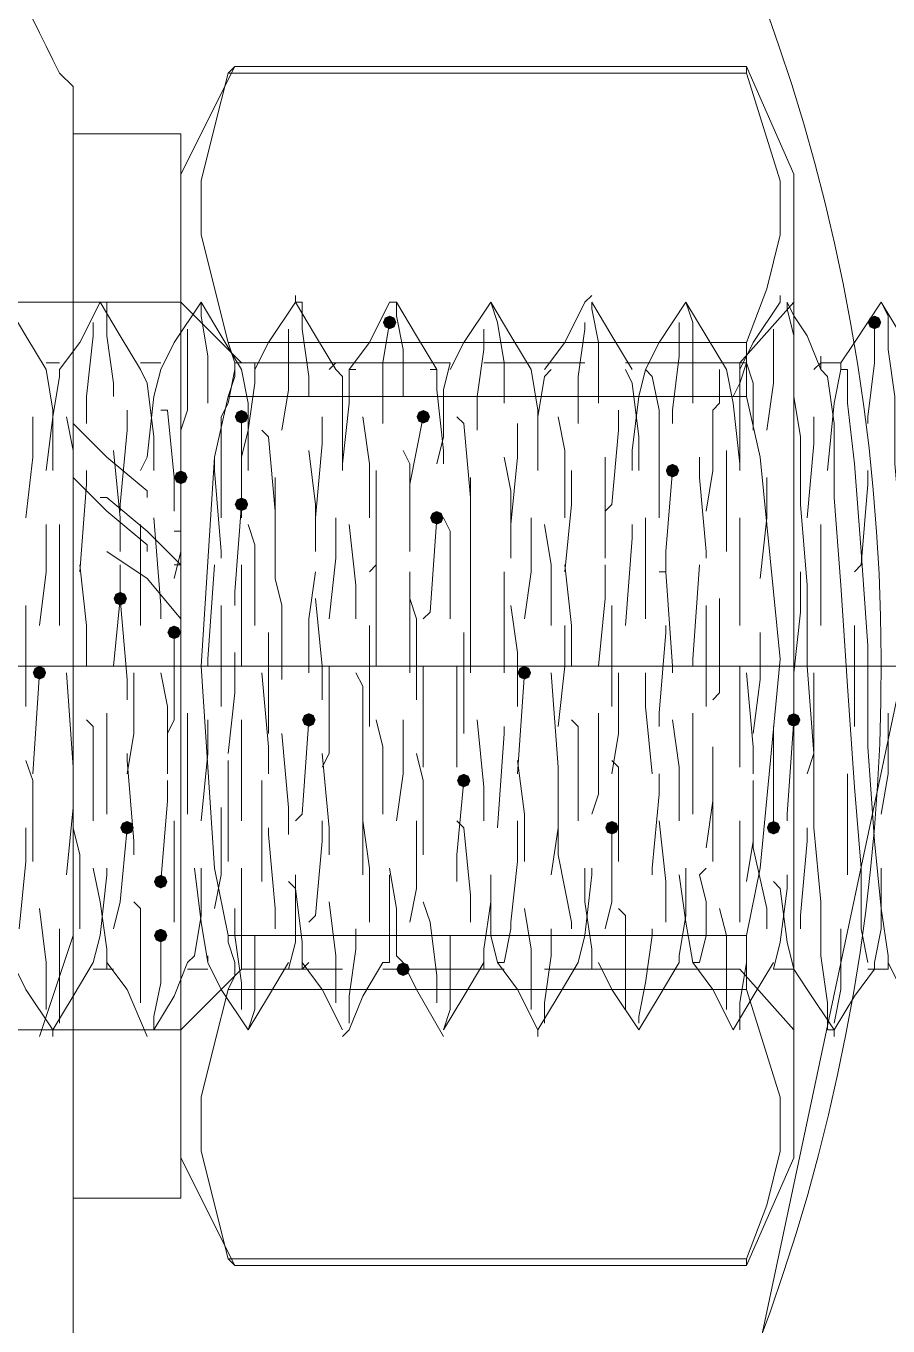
# Model space of a CAD drawing. Header units: millimetres. Extents: x 89051 to 218395, y -330386 to -125649.
# Drawn here: x 92723.17 to 92738.66, y -127032.93 to -127009.58 of the extents above; entities that cross this region are included whole.
import ezdxf

# ---------------------------------------------------------------- set-up
doc = ezdxf.new("R2010")
doc.units = ezdxf.units.MM
doc.header["$LTSCALE"] = 13
for name, pattern in [('1 实线', [0]), ('ACAD_ISO04W100', [30, 24, -3, 0, -3]), ('CENTER', [50.8, 31.75, -6.35, 6.35, -6.35])]:
    doc.linetypes.add(name, pattern=pattern)
doc.layers.get('0').update_dxf_attribs({"color": 1, "linetype": 'CENTER'})
doc.layers.add('C00-00-00', color=7, linetype='Continuous')
doc.layers.add('标注、文本', color=3, linetype='Continuous', lineweight=25)
doc.layers.add('铁心', color=3, linetype='Continuous', lineweight=0)

msp = doc.modelspace()

# ---------------------------------------------------------------- hatches: boundary and pattern name
at = {"layer": 'C00-00-00'}
h = msp.add_hatch(color=256, dxfattribs=at)
h.dxf.hatch_style = 2
h.paths.add_polyline_path([(92729.826, -127014.906), (92729.791, -127014.991), (92729.705, -127015.027), (92729.62, -127014.991), (92729.584, -127014.906), (92729.62, -127014.82), (92729.705, -127014.785), (92729.791, -127014.82)])
h = msp.add_hatch(color=256, dxfattribs=at)
h.dxf.hatch_style = 2
h.paths.add_polyline_path([(92738.539, -127014.906), (92738.503, -127014.991), (92738.418, -127015.027), (92738.332, -127014.991), (92738.297, -127014.906), (92738.332, -127014.82), (92738.418, -127014.785), (92738.503, -127014.82)])
h = msp.add_hatch(color=256, dxfattribs=at)
h.dxf.hatch_style = 2
h.paths.add_polyline_path([(92727.164, -127016.6), (92727.129, -127016.685), (92727.043, -127016.721), (92726.958, -127016.685), (92726.922, -127016.6), (92726.958, -127016.515), (92727.043, -127016.479), (92727.129, -127016.515)])
h = msp.add_hatch(color=256, dxfattribs=at)
h.dxf.hatch_style = 2
h.paths.add_polyline_path([(92730.431, -127016.6), (92730.396, -127016.685), (92730.31, -127016.721), (92730.225, -127016.685), (92730.189, -127016.6), (92730.225, -127016.515), (92730.31, -127016.479), (92730.396, -127016.515)])
h = msp.add_hatch(color=256, dxfattribs=at)
h.dxf.hatch_style = 2
h.paths.add_polyline_path([(92734.909, -127017.568), (92734.873, -127017.654), (92734.788, -127017.689), (92734.702, -127017.654), (92734.667, -127017.568), (92734.702, -127017.483), (92734.788, -127017.447), (92734.873, -127017.483)])
h = msp.add_hatch(color=256, dxfattribs=at)
h.dxf.hatch_style = 2
h.paths.add_polyline_path([(92726.075, -127017.689), (92726.04, -127017.775), (92725.954, -127017.81), (92725.869, -127017.775), (92725.833, -127017.689), (92725.869, -127017.604), (92725.954, -127017.568), (92726.04, -127017.604)])
h = msp.add_hatch(color=256, dxfattribs=at)
h.dxf.hatch_style = 2
h.paths.add_polyline_path([(92727.164, -127018.173), (92727.129, -127018.259), (92727.043, -127018.294), (92726.958, -127018.259), (92726.922, -127018.173), (92726.958, -127018.088), (92727.043, -127018.052), (92727.129, -127018.088)])
h = msp.add_hatch(color=256, dxfattribs=at)
h.dxf.hatch_style = 2
h.paths.add_polyline_path([(92730.673, -127018.415), (92730.638, -127018.501), (92730.552, -127018.536), (92730.467, -127018.501), (92730.431, -127018.415), (92730.467, -127018.33), (92730.552, -127018.294), (92730.638, -127018.33)])
h = msp.add_hatch(color=256, dxfattribs=at)
h.dxf.hatch_style = 2
h.paths.add_polyline_path([(92724.986, -127019.867), (92724.951, -127019.953), (92724.865, -127019.988), (92724.78, -127019.953), (92724.744, -127019.867), (92724.78, -127019.782), (92724.865, -127019.746), (92724.951, -127019.782)])
h = msp.add_hatch(color=256, dxfattribs=at)
h.dxf.hatch_style = 2
h.paths.add_polyline_path([(92725.954, -127020.472), (92725.919, -127020.558), (92725.833, -127020.593), (92725.748, -127020.558), (92725.712, -127020.472), (92725.748, -127020.387), (92725.833, -127020.351), (92725.919, -127020.387)])
h = msp.add_hatch(color=256, dxfattribs=at)
h.dxf.hatch_style = 2
h.paths.add_polyline_path([(92723.534, -127021.198), (92723.498, -127021.284), (92723.413, -127021.319), (92723.328, -127021.284), (92723.292, -127021.198), (92723.328, -127021.113), (92723.413, -127021.077), (92723.498, -127021.113)])
h = msp.add_hatch(color=256, dxfattribs=at)
h.dxf.hatch_style = 2
h.paths.add_polyline_path([(92732.247, -127021.198), (92732.211, -127021.284), (92732.126, -127021.319), (92732.04, -127021.284), (92732.005, -127021.198), (92732.04, -127021.113), (92732.126, -127021.077), (92732.211, -127021.113)])
h = msp.add_hatch(color=256, dxfattribs=at)
h.dxf.hatch_style = 2
h.paths.add_polyline_path([(92728.374, -127022.045), (92728.339, -127022.131), (92728.253, -127022.166), (92728.168, -127022.131), (92728.132, -127022.045), (92728.168, -127021.96), (92728.253, -127021.924), (92728.339, -127021.96)])
h = msp.add_hatch(color=256, dxfattribs=at)
h.dxf.hatch_style = 2
h.paths.add_polyline_path([(92737.087, -127022.045), (92737.051, -127022.131), (92736.966, -127022.166), (92736.88, -127022.131), (92736.845, -127022.045), (92736.88, -127021.96), (92736.966, -127021.924), (92737.051, -127021.96)])
h = msp.add_hatch(color=256, dxfattribs=at)
h.dxf.hatch_style = 2
h.paths.add_polyline_path([(92731.157, -127023.134), (92731.122, -127023.22), (92731.036, -127023.255), (92730.951, -127023.22), (92730.915, -127023.134), (92730.951, -127023.049), (92731.036, -127023.013), (92731.122, -127023.049)])
h = msp.add_hatch(color=256, dxfattribs=at)
h.dxf.hatch_style = 2
h.paths.add_polyline_path([(92725.107, -127023.981), (92725.072, -127024.067), (92724.986, -127024.102), (92724.901, -127024.067), (92724.865, -127023.981), (92724.901, -127023.896), (92724.986, -127023.861), (92725.072, -127023.896)])
h = msp.add_hatch(color=256, dxfattribs=at)
h.dxf.hatch_style = 2
h.paths.add_polyline_path([(92733.82, -127023.981), (92733.784, -127024.067), (92733.699, -127024.102), (92733.613, -127024.067), (92733.578, -127023.981), (92733.613, -127023.896), (92733.699, -127023.861), (92733.784, -127023.896)])
h = msp.add_hatch(color=256, dxfattribs=at)
h.dxf.hatch_style = 2
h.paths.add_polyline_path([(92736.724, -127023.981), (92736.688, -127024.067), (92736.603, -127024.102), (92736.517, -127024.067), (92736.482, -127023.981), (92736.517, -127023.896), (92736.603, -127023.861), (92736.688, -127023.896)])
h = msp.add_hatch(color=256, dxfattribs=at)
h.dxf.hatch_style = 2
h.paths.add_polyline_path([(92725.712, -127024.95), (92725.677, -127025.035), (92725.591, -127025.071), (92725.506, -127025.035), (92725.47, -127024.95), (92725.506, -127024.864), (92725.591, -127024.829), (92725.677, -127024.864)])
h = msp.add_hatch(color=256, dxfattribs=at)
h.dxf.hatch_style = 2
h.paths.add_polyline_path([(92725.712, -127025.918), (92725.677, -127026.003), (92725.591, -127026.039), (92725.506, -127026.003), (92725.47, -127025.918), (92725.506, -127025.832), (92725.591, -127025.797), (92725.677, -127025.832)])
h = msp.add_hatch(color=256, dxfattribs=at)
h.dxf.hatch_style = 2
h.paths.add_polyline_path([(92730.068, -127026.523), (92730.033, -127026.608), (92729.947, -127026.644), (92729.862, -127026.608), (92729.826, -127026.523), (92729.862, -127026.437), (92729.947, -127026.402), (92730.033, -127026.437)])

# ---------------------------------------------------------------- linework, layer by layer
at = {"color": 7, "linetype": '1 实线', "lineweight": 0}
for radius in [45.983, 39.569]:
    msp.add_circle((92703.931, -127021.077), radius, dxfattribs=at)
msp.add_arc((92703.931, -127021.077), 34.608, 204.1584, 156.2711, dxfattribs=at)
at = {"layer": 'C00-00-00', "lineweight": 15}
for points in [[(92724.018, -127010.671), (92723.776, -127010.429), (92723.655, -127010.187), (92723.534, -127009.945), (92723.413, -127009.703), (92723.292, -127009.461)], [(92726.922, -127010.308), (92725.954, -127012.244)], [(92726.801, -127010.429), (92726.922, -127010.308)], [(92736.119, -127010.308), (92726.922, -127010.308)], [(92736.966, -127012.244), (92736.119, -127010.308)], [(92736.119, -127010.308), (92736.119, -127010.429)], [(92726.801, -127015.269), (92726.317, -127013.333), (92726.317, -127012.365), (92726.559, -127011.397), (92726.801, -127010.429)], [(92726.801, -127010.429), (92728.616, -127010.429)], [(92726.801, -127010.429), (92736.119, -127010.429)], [(92729.463, -127010.429), (92731.278, -127010.429)], [(92732.247, -127010.429), (92734.062, -127010.429)], [(92734.304, -127010.429), (92734.909, -127010.429)], [(92734.909, -127010.429), (92736.119, -127010.429)], [(92736.119, -127010.429), (92736.724, -127012.365), (92736.724, -127013.333), (92736.482, -127014.301), (92736.119, -127015.269)], [(92724.018, -127025.918), (92724.018, -127010.671)], [(92725.954, -127011.518), (92724.018, -127011.518)], [(92725.954, -127011.518), (92725.954, -127011.881), (92725.954, -127012.365), (92725.954, -127012.97), (92725.954, -127013.817), (92725.954, -127014.785), (92725.954, -127015.874), (92725.954, -127017.084), (92725.954, -127018.415), (92725.954, -127019.746), (92725.954, -127021.077), (92725.954, -127022.529), (92725.954, -127023.86), (92725.954, -127025.192), (92725.954, -127026.402), (92725.954, -127027.491), (92725.954, -127028.459), (92725.954, -127029.185), (92725.954, -127029.911), (92725.954, -127030.395), (92725.954, -127030.637)], [(92736.966, -127029.911), (92736.966, -127029.79), (92736.966, -127029.548), (92736.966, -127029.064), (92736.966, -127028.338), (92736.966, -127027.612), (92736.966, -127026.644), (92736.966, -127025.555), (92736.966, -127024.345), (92736.966, -127023.013), (92736.966, -127021.682), (92736.966, -127020.472), (92736.966, -127019.141), (92736.966, -127017.81), (92736.966, -127016.6), (92736.966, -127015.511), (92736.966, -127014.543), (92736.966, -127013.817), (92736.966, -127013.091), (92736.966, -127012.607), (92736.966, -127012.365), (92736.966, -127012.244)], [(92728.011, -127014.543), (92728.011, -127014.422)], [(92733.215, -127014.543), (92733.336, -127014.422)], [(92736.724, -127014.543), (92736.724, -127014.422)], [(92724.018, -127014.543), (92722.203, -127014.543)], [(92723.171, -127015.148), (92722.808, -127014.543)], [(92724.139, -127014.543), (92724.018, -127014.543)], [(92725.954, -127014.543), (92724.139, -127014.543)], [(92724.502, -127014.543), (92724.139, -127015.269)], [(92724.502, -127014.543), (92724.623, -127014.543)], [(92724.865, -127015.148), (92724.502, -127014.543)], [(92724.623, -127014.543), (92724.623, -127015.148)], [(92726.317, -127014.543), (92725.833, -127015.269)], [(92727.043, -127015.632), (92725.954, -127014.543)], [(92726.317, -127014.543), (92726.317, -127014.785)], [(92726.68, -127015.148), (92726.317, -127014.543)], [(92728.011, -127014.543), (92727.527, -127015.269)], [(92728.011, -127014.543), (92728.132, -127014.543)], [(92728.374, -127015.148), (92728.011, -127014.543)], [(92728.132, -127014.543), (92728.132, -127015.027)], [(92729.705, -127014.543), (92729.342, -127015.269)], [(92729.705, -127014.543), (92729.826, -127014.543)], [(92729.826, -127014.543), (92729.826, -127014.785)], [(92730.189, -127015.148), (92729.826, -127014.543)], [(92731.521, -127014.543), (92731.036, -127015.269)], [(92731.521, -127014.543), (92731.642, -127014.906)], [(92731.884, -127015.148), (92731.521, -127014.543)], [(92733.215, -127014.543), (92732.852, -127015.269)], [(92733.336, -127014.543), (92733.336, -127014.664)], [(92733.699, -127015.148), (92733.336, -127014.543)], [(92733.336, -127014.664), (92733.457, -127015.269)], [(92735.03, -127014.543), (92734.546, -127015.269)], [(92735.03, -127014.543), (92735.151, -127014.906)], [(92735.393, -127015.148), (92735.03, -127014.543)], [(92736.966, -127014.543), (92735.998, -127015.632)], [(92736.724, -127014.543), (92736.24, -127015.269)], [(92736.845, -127014.543), (92736.845, -127014.664)], [(92736.966, -127014.785), (92736.845, -127014.543)], [(92736.845, -127014.664), (92736.966, -127015.148)], [(92738.539, -127014.543), (92738.055, -127015.269), (92737.813, -127015.632)], [(92739.265, -127015.753), (92738.902, -127015.148), (92738.539, -127014.543)], [(92738.539, -127014.543), (92738.66, -127014.785), (92738.66, -127015.39), (92738.781, -127016.237), (92738.781, -127017.447), (92738.902, -127018.778), (92738.902, -127020.23), (92739.023, -127021.803), (92739.023, -127023.255), (92739.144, -127024.587), (92739.144, -127025.797), (92739.265, -127026.644), (92739.265, -127027.37), (92739.386, -127027.612)], [(92724.381, -127015.148), (92724.381, -127014.906)], [(92726.317, -127014.785), (92726.438, -127015.511)], [(92729.584, -127015.632), (92729.705, -127014.906)], [(92729.826, -127014.785), (92729.947, -127015.39)], [(92731.642, -127014.906), (92731.763, -127015.632)], [(92733.215, -127015.027), (92733.215, -127014.906)], [(92734.909, -127015.511), (92734.909, -127014.906)], [(92735.151, -127014.906), (92735.151, -127015.511)], [(92737.45, -127015.753), (92737.208, -127015.148), (92736.966, -127014.785)], [(92738.418, -127015.632), (92738.418, -127014.906)], [(92723.534, -127015.753), (92723.171, -127015.148)], [(92724.26, -127016.237), (92724.381, -127015.148)], [(92724.623, -127015.148), (92724.744, -127015.995)], [(92725.228, -127015.753), (92724.865, -127015.148)], [(92726.075, -127015.511), (92726.075, -127015.027)], [(92727.043, -127015.753), (92726.68, -127015.148)], [(92727.89, -127015.269), (92727.89, -127015.027)], [(92728.132, -127015.027), (92728.253, -127015.874)], [(92728.737, -127015.753), (92728.374, -127015.148)], [(92730.552, -127015.753), (92730.189, -127015.148)], [(92731.399, -127015.39), (92731.399, -127015.027)], [(92732.247, -127015.753), (92731.884, -127015.148)], [(92733.094, -127015.874), (92733.215, -127015.027)], [(92734.062, -127015.753), (92733.699, -127015.148)], [(92735.756, -127015.753), (92735.393, -127015.148)], [(92736.603, -127015.148), (92736.603, -127015.027)], [(92736.603, -127015.995), (92736.603, -127015.148)], [(92736.966, -127015.148), (92736.966, -127015.874)], [(92724.139, -127015.269), (92723.776, -127015.753)], [(92725.833, -127015.269), (92725.591, -127015.753)], [(92726.801, -127015.269), (92728.616, -127015.269)], [(92726.801, -127016.237), (92726.922, -127015.874), (92726.922, -127015.632), (92726.801, -127015.269)], [(92726.801, -127015.269), (92736.119, -127015.269)], [(92727.527, -127015.269), (92727.285, -127015.753)], [(92727.89, -127016.116), (92727.89, -127015.269)], [(92729.342, -127015.269), (92728.979, -127015.753)], [(92729.463, -127015.269), (92731.278, -127015.269)], [(92729.947, -127015.39), (92729.947, -127016.237)], [(92731.036, -127015.269), (92730.794, -127015.753)], [(92731.278, -127016.237), (92731.399, -127015.39)], [(92732.247, -127015.269), (92734.062, -127015.269)], [(92732.852, -127015.269), (92732.489, -127015.753)], [(92733.457, -127015.269), (92733.457, -127016.116)], [(92734.304, -127015.269), (92734.909, -127015.269)], [(92734.546, -127015.269), (92734.304, -127015.753)], [(92734.909, -127015.269), (92736.119, -127015.269)], [(92736.24, -127015.269), (92735.998, -127015.753)], [(92736.119, -127015.269), (92736.119, -127015.511), (92736.119, -127015.753), (92736.119, -127016.116), (92736.119, -127016.237)], [(92723.776, -127015.632), (92723.534, -127015.632)], [(92725.591, -127015.632), (92725.228, -127015.632)], [(92726.075, -127016.479), (92726.075, -127015.511)], [(92726.438, -127015.511), (92726.438, -127016.358)], [(92727.285, -127015.632), (92726.922, -127015.632)], [(92728.737, -127015.632), (92727.043, -127015.632)], [(92727.285, -127015.874), (92727.285, -127015.632)], [(92727.285, -127015.632), (92727.285, -127015.995)], [(92728.616, -127015.753), (92728.737, -127015.632)], [(92730.552, -127015.632), (92728.737, -127015.632)], [(92729.1, -127015.632), (92728.737, -127015.632)], [(92729.584, -127016.721), (92729.584, -127015.632)], [(92730.794, -127015.632), (92730.431, -127015.632)], [(92730.794, -127015.632), (92730.673, -127016.116)], [(92733.215, -127015.632), (92731.399, -127015.632)], [(92731.763, -127015.632), (92731.763, -127016.358)], [(92732.61, -127015.632), (92732.247, -127015.632)], [(92734.304, -127015.632), (92733.941, -127015.632)], [(92735.998, -127015.632), (92734.183, -127015.632)], [(92734.788, -127016.479), (92734.909, -127015.511)], [(92735.151, -127015.511), (92735.151, -127016.358)], [(92736.119, -127015.632), (92735.756, -127015.632)], [(92735.998, -127015.632), (92735.998, -127015.753)], [(92736.119, -127015.632), (92735.998, -127015.995)], [(92736.24, -127015.995), (92736.119, -127015.632)], [(92737.329, -127015.753), (92737.45, -127015.632)], [(92737.45, -127015.632), (92737.45, -127015.511)], [(92737.45, -127015.753), (92737.45, -127015.632)], [(92737.813, -127015.632), (92737.45, -127015.632)], [(92737.813, -127015.632), (92737.813, -127015.753)], [(92738.297, -127016.6), (92738.418, -127015.632)], [(92723.534, -127015.753), (92723.655, -127016.479)], [(92723.776, -127015.874), (92723.655, -127016.6)], [(92723.776, -127015.753), (92723.776, -127015.874)], [(92725.228, -127015.753), (92725.349, -127015.995)], [(92725.591, -127015.753), (92725.47, -127016.237)], [(92726.801, -127016.358), (92726.922, -127015.753)], [(92727.043, -127015.753), (92727.164, -127016.358)], [(92728.253, -127015.874), (92728.253, -127016.237)], [(92728.737, -127015.753), (92728.858, -127015.874)], [(92728.858, -127015.874), (92728.858, -127016.721)], [(92729.1, -127015.753), (92728.979, -127015.753)], [(92728.979, -127015.753), (92728.979, -127016.358)], [(92730.431, -127015.753), (92730.552, -127015.753)], [(92730.552, -127015.753), (92730.552, -127016.116)], [(92732.247, -127015.753), (92732.368, -127016.479)], [(92732.489, -127015.874), (92732.368, -127016.6)], [(92732.61, -127015.753), (92732.489, -127015.874)], [(92733.094, -127016.721), (92733.094, -127015.874)], [(92733.941, -127015.753), (92734.062, -127015.995)], [(92734.304, -127015.753), (92734.183, -127016.237)], [(92734.425, -127015.874), (92734.304, -127015.753)], [(92734.546, -127016.479), (92734.425, -127015.874)], [(92735.635, -127016.358), (92735.635, -127015.753)], [(92735.756, -127015.753), (92735.877, -127016.358)], [(92735.998, -127015.753), (92735.998, -127016.116)], [(92736.966, -127015.874), (92736.966, -127016.237)], [(92737.45, -127015.753), (92737.571, -127015.874), (92737.692, -127016.721), (92737.692, -127018.052), (92737.813, -127019.625), (92737.934, -127021.44), (92738.055, -127023.255), (92738.176, -127024.708), (92738.176, -127025.797), (92738.297, -127026.402)], [(92737.813, -127015.753), (92737.692, -127016.358)], [(92738.66, -127026.402), (92738.66, -127026.281), (92738.539, -127025.434), (92738.418, -127024.224), (92738.297, -127022.529), (92738.297, -127020.714), (92738.176, -127019.02), (92738.055, -127017.447), (92737.934, -127016.358), (92737.934, -127015.753), (92737.813, -127015.753)], [(92724.744, -127015.995), (92724.744, -127016.237)], [(92725.349, -127015.995), (92725.47, -127016.963)], [(92727.285, -127015.995), (92727.164, -127016.842)], [(92727.769, -127016.842), (92727.89, -127016.116)], [(92730.552, -127016.116), (92730.673, -127017.205)], [(92730.673, -127016.116), (92730.673, -127016.963)], [(92733.457, -127016.116), (92733.457, -127016.358)], [(92734.062, -127015.995), (92734.183, -127016.963)], [(92735.998, -127015.995), (92735.877, -127016.237)], [(92735.998, -127016.116), (92735.998, -127016.6)], [(92736.24, -127016.842), (92736.24, -127015.995)], [(92736.482, -127016.842), (92736.603, -127015.995)], [(92724.26, -127016.721), (92724.26, -127016.237)], [(92725.47, -127016.237), (92725.349, -127017.326)], [(92726.801, -127025.918), (92726.559, -127024.708), (92726.317, -127021.077), (92726.559, -127017.326), (92726.801, -127016.237)], [(92726.68, -127016.6), (92726.801, -127016.358)], [(92726.801, -127016.237), (92728.616, -127016.237)], [(92726.801, -127016.237), (92736.119, -127016.237)], [(92727.164, -127016.358), (92727.164, -127017.447)], [(92728.979, -127016.358), (92728.858, -127017.447)], [(92729.463, -127016.237), (92731.278, -127016.237)], [(92731.278, -127016.842), (92731.278, -127016.237)], [(92732.247, -127016.237), (92734.062, -127016.237)], [(92734.183, -127016.237), (92734.062, -127017.205)], [(92734.304, -127016.237), (92734.909, -127016.237)], [(92734.909, -127016.237), (92736.119, -127016.237)], [(92735.514, -127016.479), (92735.635, -127016.358)], [(92735.877, -127016.358), (92735.998, -127017.447)], [(92736.119, -127016.237), (92736.361, -127017.326), (92736.724, -127020.956), (92736.361, -127024.708), (92736.119, -127025.918)], [(92736.966, -127016.237), (92737.087, -127016.963), (92737.087, -127018.173), (92737.208, -127019.625), (92737.208, -127021.077), (92737.329, -127022.65), (92737.329, -127023.981), (92737.45, -127025.313), (92737.45, -127026.281), (92737.571, -127027.128), (92737.571, -127027.612), (92737.692, -127027.612)], [(92737.692, -127016.358), (92737.571, -127017.568)], [(92723.292, -127017.326), (92723.292, -127016.6)], [(92723.655, -127016.6), (92723.534, -127017.568)], [(92723.655, -127016.479), (92723.655, -127017.568)], [(92724.018, -127017.205), (92723.897, -127016.6)], [(92724.986, -127016.842), (92724.986, -127016.479)], [(92725.712, -127016.479), (92725.591, -127016.479)], [(92725.833, -127017.689), (92725.712, -127016.479)], [(92725.954, -127016.842), (92726.075, -127016.479)], [(92726.68, -127017.568), (92726.68, -127016.6)], [(92727.043, -127017.326), (92727.043, -127016.6)], [(92728.495, -127017.084), (92728.495, -127016.6)], [(92729.342, -127017.447), (92729.221, -127016.6)], [(92730.068, -127017.81), (92730.31, -127016.6)], [(92731.036, -127016.721), (92730.915, -127016.6)], [(92732.368, -127016.479), (92732.368, -127017.568)], [(92732.368, -127016.6), (92732.368, -127017.568)], [(92732.852, -127017.205), (92732.731, -127016.6)], [(92733.82, -127016.842), (92733.82, -127016.479)], [(92734.546, -127016.6), (92734.546, -127016.479)], [(92734.546, -127017.689), (92734.546, -127016.6)], [(92734.788, -127016.721), (92734.788, -127016.479)], [(92735.514, -127017.568), (92735.514, -127016.479)], [(92735.998, -127016.6), (92735.998, -127017.326)], [(92737.329, -127017.084), (92737.329, -127016.6)], [(92738.297, -127016.721), (92738.297, -127016.6)], [(92724.018, -127016.721), (92724.623, -127017.326)], [(92724.865, -127018.173), (92724.986, -127016.842)], [(92727.164, -127016.842), (92727.043, -127017.326)], [(92727.527, -127016.963), (92727.406, -127016.842)], [(92728.858, -127016.721), (92728.858, -127017.568)], [(92731.157, -127018.052), (92731.036, -127016.721)], [(92732.005, -127017.326), (92732.005, -127016.721)], [(92733.699, -127018.173), (92733.82, -127016.842)], [(92725.47, -127016.963), (92725.47, -127017.568)], [(92727.648, -127018.294), (92727.527, -127016.963)], [(92728.374, -127018.415), (92728.495, -127017.084)], [(92730.673, -127016.963), (92730.552, -127017.447)], [(92734.183, -127016.963), (92734.183, -127017.568)], [(92737.208, -127018.415), (92737.329, -127017.084)], [(92724.018, -127018.415), (92724.018, -127017.205)], [(92724.744, -127017.205), (92724.865, -127018.415)], [(92728.253, -127017.205), (92728.374, -127018.173)], [(92729.947, -127017.205), (92730.068, -127017.447)], [(92730.673, -127017.205), (92730.673, -127017.447)], [(92732.852, -127018.415), (92732.852, -127017.205)], [(92734.062, -127017.205), (92734.062, -127017.568)], [(92735.756, -127017.205), (92735.756, -127018.052)], [(92723.171, -127018.415), (92723.292, -127017.326)], [(92724.623, -127017.326), (92725.349, -127017.931)], [(92725.349, -127017.326), (92725.228, -127017.568)], [(92726.559, -127017.326), (92726.559, -127017.568)], [(92727.043, -127018.052), (92727.043, -127017.326)], [(92727.164, -127017.447), (92727.164, -127017.568)], [(92729.342, -127018.415), (92729.342, -127017.447)], [(92730.068, -127017.447), (92730.068, -127018.778)], [(92731.763, -127017.326), (92731.884, -127017.931)], [(92731.884, -127018.536), (92732.005, -127017.326)], [(92733.578, -127017.326), (92733.578, -127018.415)], [(92735.272, -127017.326), (92735.272, -127017.689)], [(92735.998, -127017.326), (92735.998, -127017.447)], [(92735.998, -127017.447), (92735.998, -127017.568)], [(92724.018, -127017.689), (92724.623, -127018.294)], [(92724.26, -127017.81), (92724.26, -127017.568)], [(92725.833, -127018.294), (92725.833, -127017.689)], [(92725.954, -127019.02), (92725.954, -127017.689)], [(92726.559, -127017.568), (92726.68, -127019.02)], [(92726.68, -127018.415), (92726.68, -127017.568)], [(92727.648, -127018.415), (92727.648, -127017.689)], [(92729.463, -127017.931), (92729.463, -127017.568)], [(92731.157, -127018.778), (92731.157, -127017.689)], [(92732.973, -127018.173), (92732.973, -127017.568)], [(92734.546, -127018.415), (92734.546, -127017.689)], [(92734.667, -127019.02), (92734.788, -127017.568)], [(92735.272, -127017.689), (92735.393, -127019.02)], [(92735.393, -127018.294), (92735.514, -127017.568)], [(92736.482, -127018.415), (92736.482, -127017.689)], [(92738.297, -127017.81), (92738.297, -127017.568)], [(92724.139, -127019.383), (92724.26, -127017.81)], [(92725.349, -127017.931), (92725.349, -127018.052)], [(92729.463, -127019.262), (92729.463, -127017.931)], [(92730.068, -127018.415), (92730.068, -127017.81)], [(92731.884, -127017.931), (92731.884, -127019.141)], [(92738.176, -127019.262), (92738.297, -127017.81)], [(92724.623, -127018.052), (92724.502, -127018.052)], [(92725.349, -127018.657), (92724.623, -127018.052)], [(92724.865, -127018.294), (92724.865, -127018.173)], [(92727.043, -127018.173), (92726.922, -127019.746)], [(92727.043, -127018.415), (92727.043, -127018.052)], [(92728.374, -127018.173), (92728.374, -127019.02)], [(92731.157, -127018.415), (92731.157, -127018.052)], [(92732.852, -127019.383), (92732.973, -127018.173)], [(92733.578, -127018.294), (92733.699, -127018.173)], [(92735.756, -127018.052), (92735.756, -127019.02)], [(92724.018, -127018.415), (92724.018, -127018.294)], [(92724.623, -127018.294), (92725.349, -127018.899)], [(92724.865, -127018.415), (92724.865, -127019.02)], [(92725.47, -127018.415), (92725.591, -127019.988)], [(92727.648, -127018.657), (92727.648, -127018.294)], [(92727.648, -127019.504), (92727.648, -127018.415)], [(92728.737, -127018.415), (92728.737, -127019.141)], [(92730.552, -127018.415), (92730.431, -127020.109)], [(92730.673, -127018.415), (92730.794, -127018.657)], [(92732.247, -127018.415), (92732.247, -127019.383)], [(92733.578, -127018.415), (92733.578, -127019.141)], [(92734.304, -127018.415), (92734.304, -127019.988)], [(92735.998, -127018.415), (92735.998, -127019.02)], [(92736.361, -127019.504), (92736.482, -127018.415)], [(92723.534, -127018.536), (92723.534, -127019.383)], [(92723.776, -127018.536), (92723.776, -127019.262)], [(92725.228, -127018.536), (92725.228, -127018.778)], [(92725.954, -127019.262), (92725.349, -127018.657)], [(92725.833, -127018.657), (92725.954, -127018.657)], [(92727.164, -127018.536), (92727.285, -127018.899)], [(92728.979, -127018.536), (92729.1, -127019.625)], [(92730.794, -127018.657), (92730.794, -127020.23)], [(92732.489, -127018.536), (92732.61, -127019.262)], [(92734.062, -127018.536), (92734.062, -127018.778)], [(92735.998, -127018.536), (92735.998, -127018.899)], [(92737.45, -127018.536), (92737.45, -127019.02)], [(92725.228, -127018.778), (92725.228, -127020.351)], [(92725.349, -127018.899), (92725.349, -127019.02)], [(92727.285, -127018.899), (92727.285, -127020.351)], [(92730.068, -127018.778), (92730.068, -127019.02)], [(92731.157, -127019.504), (92731.157, -127018.778)], [(92734.062, -127018.778), (92733.941, -127020.351)], [(92735.998, -127018.899), (92735.998, -127020.351)], [(92725.349, -127019.504), (92724.623, -127019.02)], [(92725.833, -127019.504), (92725.954, -127019.02)], [(92726.68, -127019.02), (92726.68, -127019.141)], [(92728.737, -127019.141), (92728.616, -127020.23)], [(92734.667, -127019.383), (92734.667, -127019.02)], [(92735.393, -127019.02), (92735.393, -127019.141)], [(92735.998, -127019.02), (92735.998, -127019.988)], [(92737.45, -127019.02), (92737.45, -127020.351)], [(92723.534, -127019.383), (92723.413, -127020.351)], [(92723.776, -127019.262), (92723.776, -127020.351)], [(92724.26, -127020.351), (92724.139, -127019.262)], [(92724.865, -127019.867), (92724.865, -127019.262)], [(92725.954, -127019.262), (92725.833, -127019.262)], [(92725.954, -127021.077), (92725.954, -127019.262)], [(92726.438, -127020.956), (92726.559, -127019.262)], [(92727.043, -127019.988), (92727.043, -127019.262)], [(92728.253, -127020.23), (92728.374, -127019.383)], [(92729.342, -127019.383), (92729.463, -127019.262)], [(92729.463, -127020.714), (92729.463, -127019.262)], [(92730.068, -127019.504), (92730.068, -127019.383)], [(92731.157, -127019.625), (92731.157, -127019.383)], [(92731.763, -127020.593), (92731.763, -127019.383)], [(92732.247, -127019.383), (92732.126, -127020.23)], [(92732.61, -127019.262), (92732.61, -127020.351)], [(92732.973, -127020.351), (92732.852, -127019.262)], [(92733.578, -127019.867), (92733.578, -127019.262)], [(92734.667, -127019.383), (92734.546, -127019.383)], [(92734.788, -127021.077), (92734.667, -127019.383)], [(92735.151, -127020.956), (92735.272, -127019.262)], [(92737.087, -127020.109), (92737.087, -127019.383)], [(92738.055, -127019.383), (92738.176, -127019.262)], [(92725.954, -127020.23), (92725.349, -127019.504)], [(92727.769, -127019.988), (92727.648, -127019.504)], [(92729.1, -127019.625), (92729.1, -127020.23)], [(92730.068, -127021.198), (92730.068, -127019.504)], [(92731.157, -127021.198), (92731.157, -127019.625)], [(92724.744, -127021.077), (92724.865, -127019.867)], [(92724.865, -127019.867), (92724.986, -127021.319)], [(92726.922, -127019.746), (92726.922, -127019.988)], [(92728.374, -127019.867), (92728.495, -127021.077)], [(92730.068, -127019.867), (92730.189, -127020.23)], [(92733.457, -127021.077), (92733.578, -127019.867)], [(92735.635, -127019.867), (92735.635, -127021.561)], [(92723.171, -127019.988), (92723.171, -127021.198)], [(92725.591, -127019.988), (92725.591, -127020.23)], [(92726.68, -127019.988), (92726.68, -127020.472)], [(92727.043, -127021.077), (92727.043, -127019.988)], [(92727.769, -127021.319), (92727.769, -127019.988)], [(92730.431, -127020.109), (92730.31, -127020.23)], [(92731.884, -127019.988), (92732.005, -127020.835)], [(92733.699, -127019.988), (92733.699, -127021.44)], [(92734.304, -127019.988), (92734.304, -127020.23)], [(92735.393, -127019.988), (92735.393, -127020.472)], [(92735.998, -127019.988), (92735.998, -127020.23)], [(92736.966, -127021.198), (92737.087, -127020.109)], [(92724.018, -127021.682), (92724.018, -127020.351)], [(92724.26, -127021.077), (92724.26, -127020.351)], [(92728.253, -127021.198), (92728.253, -127020.23)], [(92729.342, -127020.835), (92729.342, -127020.351)], [(92730.189, -127020.23), (92730.189, -127021.682)], [(92732.852, -127021.077), (92732.852, -127020.351)], [(92732.973, -127021.077), (92732.973, -127020.351)], [(92734.667, -127020.472), (92734.667, -127020.351)], [(92738.055, -127020.714), (92738.055, -127020.351)], [(92725.833, -127022.045), (92725.833, -127020.472)], [(92726.68, -127020.472), (92726.68, -127021.803)], [(92727.527, -127021.44), (92727.527, -127020.472)], [(92731.036, -127021.682), (92731.036, -127020.472)], [(92734.546, -127021.924), (92734.667, -127020.472)], [(92735.393, -127020.472), (92735.393, -127021.803)], [(92736.361, -127021.319), (92736.361, -127020.472)], [(92729.463, -127021.077), (92729.463, -127020.714)], [(92731.763, -127021.198), (92731.763, -127020.593)], [(92738.055, -127022.166), (92738.055, -127020.714)], [(92726.438, -127021.077), (92726.438, -127020.956)], [(92726.922, -127020.835), (92726.922, -127021.561)], [(92729.342, -127022.166), (92729.342, -127020.835)], [(92732.005, -127020.835), (92732.005, -127021.803)], [(92735.151, -127021.077), (92735.151, -127020.956)], [(92723.171, -127021.198), (92723.171, -127021.803)], [(92723.413, -127021.198), (92723.292, -127023.013)], [(92723.897, -127021.198), (92724.018, -127022.892)], [(92725.107, -127021.198), (92725.107, -127022.287)], [(92725.591, -127021.198), (92725.712, -127021.803)], [(92727.406, -127021.198), (92727.527, -127022.529)], [(92728.495, -127021.077), (92728.495, -127021.682)], [(92728.616, -127021.077), (92728.616, -127022.65)], [(92729.1, -127021.198), (92729.221, -127021.44)], [(92730.31, -127021.077), (92730.31, -127021.924)], [(92730.915, -127021.077), (92730.915, -127022.166)], [(92732.126, -127021.198), (92732.005, -127023.013)], [(92732.61, -127021.198), (92732.731, -127022.892)], [(92732.731, -127022.166), (92732.852, -127021.077)], [(92733.82, -127021.198), (92733.82, -127022.287)], [(92734.304, -127021.198), (92734.304, -127021.803)], [(92734.788, -127021.198), (92734.788, -127021.077)], [(92735.998, -127021.077), (92735.998, -127022.166)], [(92736.119, -127021.198), (92736.24, -127022.529)], [(92737.329, -127021.198), (92737.329, -127022.65)], [(92724.986, -127021.319), (92724.986, -127021.682)], [(92727.527, -127022.287), (92727.527, -127021.44)], [(92729.221, -127021.44), (92729.221, -127023.013)], [(92733.699, -127021.44), (92733.699, -127021.803)], [(92736.24, -127022.287), (92736.361, -127021.319)], [(92724.018, -127022.166), (92724.018, -127021.682)], [(92726.922, -127021.561), (92726.801, -127022.65)], [(92731.036, -127022.287), (92731.036, -127021.682)], [(92735.635, -127021.561), (92735.514, -127021.682)], [(92724.623, -127023.376), (92724.623, -127021.924)], [(92725.712, -127021.803), (92725.712, -127023.013)], [(92726.075, -127022.892), (92726.075, -127021.924)], [(92730.31, -127021.924), (92730.31, -127022.892)], [(92733.457, -127023.376), (92733.457, -127021.924)], [(92734.304, -127021.803), (92734.425, -127023.013)], [(92734.546, -127022.166), (92734.546, -127021.924)], [(92735.151, -127022.65), (92735.151, -127021.924)], [(92738.66, -127023.013), (92738.66, -127021.924)], [(92724.381, -127022.166), (92724.26, -127022.045)], [(92724.381, -127023.86), (92724.381, -127022.166)], [(92725.712, -127022.287), (92725.833, -127022.045)], [(92726.438, -127022.65), (92726.438, -127022.045)], [(92727.043, -127022.166), (92727.043, -127022.045)], [(92727.043, -127023.134), (92727.043, -127022.166)], [(92728.132, -127023.739), (92728.253, -127022.045)], [(92729.584, -127022.529), (92729.463, -127022.045)], [(92729.947, -127023.013), (92729.947, -127022.045)], [(92730.915, -127022.166), (92730.915, -127022.892)], [(92731.399, -127023.255), (92731.278, -127022.045)], [(92731.763, -127022.287), (92731.763, -127022.166)], [(92733.094, -127022.166), (92732.973, -127022.045)], [(92733.094, -127023.86), (92733.094, -127022.166)], [(92734.909, -127022.892), (92734.788, -127022.045)], [(92735.998, -127022.166), (92735.998, -127022.892)], [(92736.603, -127023.618), (92736.603, -127022.166)], [(92736.845, -127023.739), (92736.966, -127022.045)], [(92725.107, -127022.287), (92724.986, -127023.013)], [(92727.89, -127023.618), (92727.769, -127022.287)], [(92731.642, -127023.981), (92731.763, -127022.287)], [(92733.82, -127022.287), (92733.699, -127023.013)], [(92724.986, -127022.65), (92724.986, -127022.771)], [(92726.317, -127023.86), (92726.438, -127022.65)], [(92727.527, -127022.529), (92727.527, -127023.013)], [(92728.495, -127022.65), (92728.616, -127023.981)], [(92728.616, -127022.65), (92728.495, -127022.892)], [(92729.584, -127023.739), (92729.584, -127022.529)], [(92730.189, -127022.65), (92730.31, -127023.134)], [(92735.151, -127023.739), (92735.151, -127022.65)], [(92735.514, -127022.529), (92735.514, -127023.497)], [(92736.24, -127022.529), (92736.24, -127023.013)], [(92737.329, -127022.65), (92737.208, -127023.013)], [(92723.171, -127022.771), (92723.292, -127023.134)], [(92724.018, -127022.892), (92724.018, -127023.013)], [(92724.986, -127022.771), (92725.107, -127024.224)], [(92726.075, -127023.739), (92726.075, -127022.892)], [(92726.801, -127022.771), (92726.801, -127023.376)], [(92732.005, -127022.771), (92732.126, -127023.739)], [(92732.731, -127022.892), (92732.731, -127023.013)], [(92733.699, -127022.771), (92733.82, -127022.892)], [(92733.82, -127022.892), (92733.82, -127024.224)], [(92734.909, -127023.86), (92734.909, -127022.892)], [(92735.514, -127022.771), (92735.514, -127023.497)], [(92723.292, -127023.134), (92723.292, -127024.587)], [(92724.018, -127023.618), (92724.018, -127023.013)], [(92725.712, -127023.497), (92725.712, -127023.134)], [(92727.043, -127023.86), (92727.043, -127023.134)], [(92727.406, -127024.224), (92727.406, -127023.134)], [(92729.221, -127023.739), (92729.221, -127023.013)], [(92729.826, -127023.86), (92729.947, -127023.013)], [(92730.31, -127023.134), (92730.31, -127024.466)], [(92730.915, -127024.466), (92731.036, -127023.134)], [(92732.731, -127023.981), (92732.731, -127023.013)], [(92734.546, -127023.376), (92734.546, -127023.013)], [(92736.24, -127024.224), (92736.24, -127023.134)], [(92737.934, -127023.618), (92737.934, -127023.013)], [(92738.539, -127023.739), (92738.66, -127023.013)], [(92724.623, -127023.739), (92724.623, -127023.376)], [(92726.801, -127023.376), (92726.801, -127024.587)], [(92731.399, -127023.86), (92731.399, -127023.255)], [(92733.336, -127023.739), (92733.457, -127023.376)], [(92734.425, -127024.708), (92734.546, -127023.376)], [(92723.897, -127024.829), (92724.018, -127023.618)], [(92725.591, -127024.95), (92725.712, -127023.497)], [(92726.68, -127023.618), (92726.68, -127024.829)], [(92727.89, -127024.102), (92727.89, -127023.618)], [(92735.514, -127023.497), (92735.393, -127024.345)], [(92735.514, -127023.497), (92735.514, -127024.587)], [(92736.603, -127023.981), (92736.603, -127023.618)], [(92737.934, -127024.829), (92737.934, -127023.618)], [(92728.011, -127023.86), (92728.132, -127023.739)], [(92729.221, -127024.829), (92729.221, -127023.739)], [(92732.126, -127023.739), (92732.126, -127024.587)], [(92736.845, -127023.86), (92736.845, -127023.739)], [(92723.171, -127023.981), (92723.171, -127024.587)], [(92724.018, -127023.981), (92724.139, -127024.466)], [(92724.986, -127023.981), (92724.865, -127025.313)], [(92725.833, -127023.86), (92725.833, -127024.95)], [(92727.527, -127023.981), (92727.527, -127024.102)], [(92728.495, -127023.86), (92728.495, -127024.224)], [(92728.616, -127023.981), (92728.616, -127024.466)], [(92729.221, -127023.86), (92729.342, -127024.708)], [(92730.189, -127023.86), (92730.189, -127025.071)], [(92730.915, -127023.86), (92731.036, -127023.981)], [(92731.036, -127023.981), (92731.157, -127025.192)], [(92732.005, -127023.86), (92732.005, -127024.587)], [(92732.61, -127024.829), (92732.731, -127023.981)], [(92732.731, -127023.981), (92732.731, -127024.466)], [(92733.699, -127023.981), (92733.699, -127025.313)], [(92734.546, -127023.86), (92734.667, -127024.95)], [(92735.998, -127023.86), (92735.998, -127024.102)], [(92736.24, -127023.981), (92736.24, -127024.345)], [(92737.208, -127023.981), (92737.208, -127024.224)], [(92725.107, -127024.224), (92725.107, -127024.466)], [(92727.406, -127024.95), (92727.406, -127024.224)], [(92727.527, -127024.102), (92727.648, -127025.434)], [(92728.495, -127024.224), (92728.374, -127025.555)], [(92733.82, -127024.224), (92733.82, -127024.587)], [(92735.998, -127024.102), (92735.998, -127024.829)], [(92736.119, -127024.95), (92736.24, -127024.224)], [(92737.208, -127024.224), (92737.087, -127025.555)], [(92724.139, -127024.466), (92724.139, -127025.676)], [(92730.915, -127024.95), (92730.915, -127024.466)], [(92732.731, -127024.466), (92732.973, -127025.676)], [(92736.24, -127024.345), (92736.482, -127025.434)], [(92723.171, -127024.587), (92723.05, -127025.797)], [(92724.502, -127025.313), (92724.381, -127024.708)], [(92724.623, -127024.829), (92724.623, -127024.708)], [(92726.317, -127025.676), (92726.196, -127024.708)], [(92726.317, -127025.555), (92726.317, -127024.708)], [(92727.043, -127024.829), (92727.043, -127024.708)], [(92729.342, -127024.708), (92729.342, -127025.676)], [(92729.826, -127025.434), (92729.705, -127024.708)], [(92732.005, -127024.587), (92731.884, -127025.676)], [(92733.215, -127025.313), (92733.215, -127024.708)], [(92733.336, -127024.829), (92733.336, -127024.708)], [(92734.425, -127024.829), (92734.425, -127024.708)], [(92735.03, -127025.555), (92735.03, -127024.708)], [(92735.393, -127024.708), (92735.272, -127024.829)], [(92738.539, -127025.797), (92738.539, -127024.708)], [(92724.502, -127025.918), (92724.623, -127024.829)], [(92725.833, -127024.95), (92725.833, -127025.676)], [(92726.68, -127024.829), (92726.559, -127025.434)], [(92727.043, -127025.555), (92727.043, -127024.829)], [(92728.011, -127025.071), (92727.89, -127024.95)], [(92728.011, -127025.071), (92728.011, -127024.829)], [(92729.705, -127025.797), (92729.705, -127024.829)], [(92731.521, -127025.918), (92731.521, -127024.829)], [(92731.521, -127025.313), (92731.521, -127024.829)], [(92733.215, -127025.918), (92733.336, -127024.829)], [(92734.667, -127024.95), (92734.667, -127025.676)], [(92735.03, -127025.676), (92734.909, -127024.829)], [(92735.272, -127024.829), (92735.393, -127025.313)], [(92735.998, -127024.829), (92735.998, -127025.555)], [(92736.724, -127025.071), (92736.603, -127024.95)], [(92736.845, -127025.071), (92736.845, -127024.829)], [(92728.132, -127026.039), (92728.011, -127025.071)], [(92728.011, -127026.039), (92728.011, -127025.071)], [(92730.189, -127025.071), (92730.068, -127025.676)], [(92731.157, -127025.192), (92731.157, -127025.676)], [(92736.845, -127026.039), (92736.724, -127025.071)], [(92736.724, -127026.039), (92736.845, -127025.071)], [(92723.413, -127025.434), (92723.534, -127026.402)], [(92724.623, -127026.16), (92724.502, -127025.313)], [(92724.865, -127025.313), (92724.744, -127025.797)], [(92725.107, -127025.313), (92725.228, -127025.434)], [(92725.228, -127025.434), (92725.228, -127026.402)], [(92726.922, -127025.434), (92726.922, -127025.918)], [(92727.648, -127025.434), (92727.648, -127025.797)], [(92728.616, -127025.313), (92728.737, -127026.281)], [(92729.826, -127026.281), (92729.826, -127025.434)], [(92730.31, -127025.313), (92730.431, -127025.676)], [(92731.399, -127026.16), (92731.521, -127025.313)], [(92732.126, -127025.434), (92732.247, -127026.16)], [(92733.336, -127026.16), (92733.215, -127025.313)], [(92733.699, -127025.313), (92733.578, -127025.797)], [(92733.82, -127025.434), (92733.941, -127025.555)], [(92735.393, -127025.313), (92735.393, -127025.918)], [(92735.635, -127025.434), (92735.756, -127025.918)], [(92736.482, -127025.434), (92736.482, -127025.797)], [(92724.139, -127025.676), (92724.139, -127025.797)], [(92726.196, -127026.281), (92726.317, -127025.555)], [(92726.438, -127026.402), (92726.317, -127025.676)], [(92727.043, -127026.039), (92727.043, -127025.555)], [(92728.374, -127025.555), (92728.253, -127025.676)], [(92730.431, -127025.676), (92730.552, -127026.644)], [(92731.884, -127025.676), (92731.884, -127025.797)], [(92732.973, -127025.676), (92732.973, -127025.797)], [(92733.941, -127025.555), (92733.941, -127026.523)], [(92734.909, -127026.281), (92735.03, -127025.555)], [(92735.151, -127026.402), (92735.03, -127025.676)], [(92735.998, -127025.555), (92735.998, -127025.676)], [(92737.087, -127025.555), (92737.087, -127025.797)], [(92724.018, -127025.918), (92723.413, -127027.733)], [(92723.776, -127026.644), (92723.776, -127025.797)], [(92724.018, -127025.918), (92724.018, -127028.217), (92724.018, -127030.395), (92724.018, -127031.605), (92724.018, -127032.694), (92724.018, -127033.178), (92724.018, -127033.541)], [(92724.381, -127026.402), (92724.502, -127025.918)], [(92725.591, -127026.765), (92725.591, -127025.918)], [(92726.801, -127025.918), (92728.616, -127025.918)], [(92726.801, -127025.918), (92736.119, -127025.918)], [(92726.801, -127026.886), (92726.922, -127026.644), (92726.922, -127026.402), (92726.801, -127026.039), (92726.801, -127025.918)], [(92726.922, -127025.918), (92727.043, -127026.765)], [(92727.285, -127026.523), (92727.285, -127025.918)], [(92729.1, -127026.16), (92729.1, -127025.797)], [(92729.463, -127025.918), (92731.278, -127025.918)], [(92729.705, -127026.402), (92729.705, -127025.797)], [(92730.794, -127026.644), (92730.794, -127025.918)], [(92731.642, -127026.402), (92731.521, -127025.918)], [(92731.884, -127025.797), (92731.763, -127026.402)], [(92732.247, -127025.918), (92734.062, -127025.918)], [(92732.61, -127026.281), (92732.61, -127025.797)], [(92733.094, -127026.402), (92733.215, -127025.918)], [(92734.304, -127025.918), (92734.909, -127025.918)], [(92734.304, -127026.765), (92734.425, -127025.918)], [(92734.425, -127025.918), (92734.425, -127025.797)], [(92734.909, -127025.918), (92736.119, -127025.918)], [(92735.393, -127025.918), (92735.272, -127026.402)], [(92735.756, -127025.918), (92735.756, -127026.765)], [(92736.119, -127026.402), (92736.119, -127025.918)], [(92736.119, -127025.918), (92736.119, -127026.281), (92736.119, -127026.523), (92736.119, -127026.886)], [(92737.813, -127026.039), (92737.813, -127025.797)], [(92738.418, -127026.402), (92738.539, -127025.797)], [(92724.623, -127026.523), (92724.623, -127026.16)], [(92727.043, -127026.402), (92727.043, -127026.039)], [(92727.89, -127026.523), (92728.011, -127026.039)], [(92728.132, -127026.523), (92728.132, -127026.039)], [(92728.979, -127027.007), (92729.1, -127026.16)], [(92731.399, -127026.523), (92731.399, -127026.16)], [(92732.247, -127026.16), (92732.247, -127027.007)], [(92733.336, -127026.523), (92733.336, -127026.16)], [(92736.603, -127026.523), (92736.724, -127026.039)], [(92736.966, -127026.523), (92736.845, -127026.039)], [(92737.813, -127026.886), (92737.813, -127026.039)], [(92722.929, -127026.402), (92723.171, -127026.886)], [(92723.534, -127026.402), (92723.534, -127027.249)], [(92724.018, -127027.007), (92724.381, -127026.402)], [(92724.623, -127026.402), (92724.986, -127026.886)], [(92725.228, -127026.402), (92725.228, -127027.128)], [(92725.833, -127027.007), (92726.075, -127026.402)], [(92726.075, -127026.402), (92726.196, -127026.281)], [(92726.438, -127026.281), (92726.438, -127026.402)], [(92726.438, -127026.402), (92726.68, -127026.886)], [(92727.043, -127026.523), (92727.043, -127026.402)], [(92727.043, -127026.523), (92727.043, -127026.402)], [(92727.527, -127027.007), (92727.89, -127026.402)], [(92728.253, -127026.402), (92728.132, -127026.523)], [(92728.132, -127026.402), (92728.495, -127026.886)], [(92728.737, -127026.281), (92728.737, -127027.128)], [(92729.221, -127027.007), (92729.584, -127026.402)], [(92729.584, -127026.402), (92729.705, -127026.402)], [(92729.947, -127026.402), (92729.826, -127026.281)], [(92729.947, -127026.402), (92730.189, -127026.886)], [(92731.036, -127027.007), (92731.399, -127026.402)], [(92731.763, -127026.402), (92731.642, -127026.402)], [(92731.642, -127026.402), (92732.005, -127026.886)], [(92732.489, -127027.128), (92732.61, -127026.281)], [(92732.731, -127027.007), (92733.094, -127026.402)], [(92733.457, -127026.402), (92733.699, -127026.886)], [(92734.546, -127027.007), (92734.909, -127026.402)], [(92734.909, -127026.402), (92734.909, -127026.281)], [(92735.272, -127026.402), (92735.151, -127026.402)], [(92735.151, -127026.402), (92735.514, -127026.886)], [(92735.998, -127027.128), (92736.119, -127026.402)], [(92736.24, -127027.007), (92736.603, -127026.402)], [(92736.966, -127026.402), (92736.966, -127026.523)], [(92736.966, -127026.402), (92736.966, -127026.523)], [(92738.418, -127026.523), (92738.418, -127026.402)], [(92738.66, -127026.402), (92738.66, -127026.281)], [(92738.66, -127026.523), (92738.66, -127026.402)], [(92738.66, -127026.402), (92738.902, -127026.886), (92739.386, -127027.612)], [(92723.776, -127027.491), (92723.776, -127026.644)], [(92724.381, -127026.523), (92724.744, -127026.523)], [(92725.954, -127027.612), (92727.043, -127026.523)], [(92726.075, -127026.523), (92726.438, -127026.523)], [(92727.043, -127026.523), (92728.858, -127026.523)], [(92727.285, -127027.249), (92727.285, -127026.523)], [(92727.89, -127026.523), (92728.253, -127026.523)], [(92729.584, -127026.523), (92729.947, -127026.523)], [(92729.705, -127026.523), (92731.521, -127026.523)], [(92730.552, -127026.644), (92730.552, -127027.128)], [(92730.794, -127027.249), (92730.794, -127026.644)], [(92731.278, -127026.523), (92731.399, -127026.523)], [(92731.399, -127026.523), (92731.763, -127026.523)], [(92732.489, -127026.523), (92734.304, -127026.523)], [(92733.094, -127026.523), (92733.457, -127026.523)], [(92733.941, -127026.523), (92733.941, -127027.249)], [(92734.304, -127026.523), (92735.998, -127026.523)], [(92734.909, -127026.523), (92735.272, -127026.523)], [(92735.998, -127026.523), (92736.966, -127027.612)], [(92736.603, -127026.523), (92736.966, -127026.523)], [(92736.966, -127026.523), (92737.208, -127026.886), (92737.692, -127027.612)], [(92737.692, -127027.612), (92738.055, -127027.007), (92738.418, -127026.523)], [(92738.297, -127026.523), (92738.66, -127026.523)], [(92723.171, -127026.886), (92723.655, -127027.612)], [(92724.986, -127026.886), (92725.349, -127027.733)], [(92725.47, -127027.37), (92725.591, -127026.765)], [(92726.801, -127031.726), (92726.317, -127029.79), (92726.317, -127028.822), (92726.559, -127027.854), (92726.801, -127026.886)], [(92726.68, -127026.886), (92727.164, -127027.612)], [(92726.801, -127026.886), (92728.616, -127026.886)], [(92726.801, -127026.886), (92736.119, -127026.886)], [(92727.043, -127026.765), (92727.043, -127027.249)], [(92728.495, -127026.886), (92728.858, -127027.612)], [(92729.463, -127026.886), (92731.278, -127026.886)], [(92730.189, -127026.886), (92730.673, -127027.733)], [(92732.005, -127026.886), (92732.368, -127027.612)], [(92732.247, -127026.886), (92734.062, -127026.886)], [(92733.699, -127026.886), (92734.183, -127027.612)], [(92734.183, -127027.37), (92734.304, -127026.765)], [(92734.304, -127026.886), (92734.909, -127026.886)], [(92734.909, -127026.886), (92736.119, -127026.886)], [(92735.514, -127026.886), (92735.877, -127027.612)], [(92735.756, -127026.765), (92735.756, -127027.249)], [(92736.119, -127026.886), (92736.724, -127028.822), (92736.724, -127029.79), (92736.482, -127030.758), (92736.119, -127031.726)], [(92737.692, -127027.491), (92737.813, -127026.886)], [(92723.655, -127027.612), (92724.018, -127027.007)], [(92725.47, -127027.612), (92725.833, -127027.007)], [(92727.164, -127027.612), (92727.527, -127027.007)], [(92728.979, -127027.491), (92728.979, -127027.007)], [(92728.979, -127027.612), (92729.221, -127027.007)], [(92730.673, -127027.612), (92731.036, -127027.007)], [(92732.247, -127027.007), (92732.247, -127027.249)], [(92732.368, -127027.612), (92732.731, -127027.007)], [(92734.183, -127027.612), (92734.546, -127027.007)], [(92735.877, -127027.612), (92736.24, -127027.007)], [(92727.164, -127027.612), (92727.285, -127027.249)], [(92730.673, -127027.612), (92730.794, -127027.249)], [(92732.489, -127027.491), (92732.489, -127027.128)], [(92735.998, -127027.612), (92735.998, -127027.128)], [(92725.47, -127027.612), (92725.47, -127027.37)], [(92734.183, -127027.491), (92734.183, -127027.37)], [(92722.929, -127027.612), (92724.018, -127027.612)], [(92723.655, -127027.733), (92723.655, -127027.612)], [(92724.018, -127027.612), (92725.833, -127027.612)], [(92725.833, -127027.612), (92725.954, -127027.612)], [(92728.858, -127027.733), (92728.979, -127027.612)], [(92732.368, -127027.733), (92732.368, -127027.612)], [(92737.692, -127027.733), (92737.692, -127027.612)], [(92725.954, -127029.911), (92726.922, -127031.847)], [(92736.119, -127031.847), (92736.966, -127029.911)], [(92724.018, -127030.637), (92725.954, -127030.637)], [(92726.801, -127031.726), (92728.616, -127031.726)], [(92726.922, -127031.847), (92726.801, -127031.726)], [(92726.801, -127031.726), (92736.119, -127031.726)], [(92729.463, -127031.726), (92731.278, -127031.726)], [(92732.247, -127031.726), (92734.062, -127031.726)], [(92734.304, -127031.726), (92734.909, -127031.726)], [(92734.909, -127031.726), (92736.119, -127031.726)], [(92736.119, -127031.726), (92736.119, -127031.847)], [(92726.922, -127031.847), (92736.119, -127031.847)]]:
    msp.add_lwpolyline(points, dxfattribs=at)
at = {"layer": '标注、文本', "color": 1, "linetype": 'ACAD_ISO04W100', "lineweight": 15}
for p, q in [((92968.431, -127021.077), (92439.431, -127021.077)), ((92794.869, -127021.077), (92612.992, -127021.077))]:
    msp.add_line(p, q, dxfattribs=at)
at = {"layer": '铁心'}
msp.add_lwpolyline([(92718.487, -127117.603), (92899.097, -126265.3), (92899.097, -126265.3)], dxfattribs=at)

doc.saveas('drawing.dxf')
